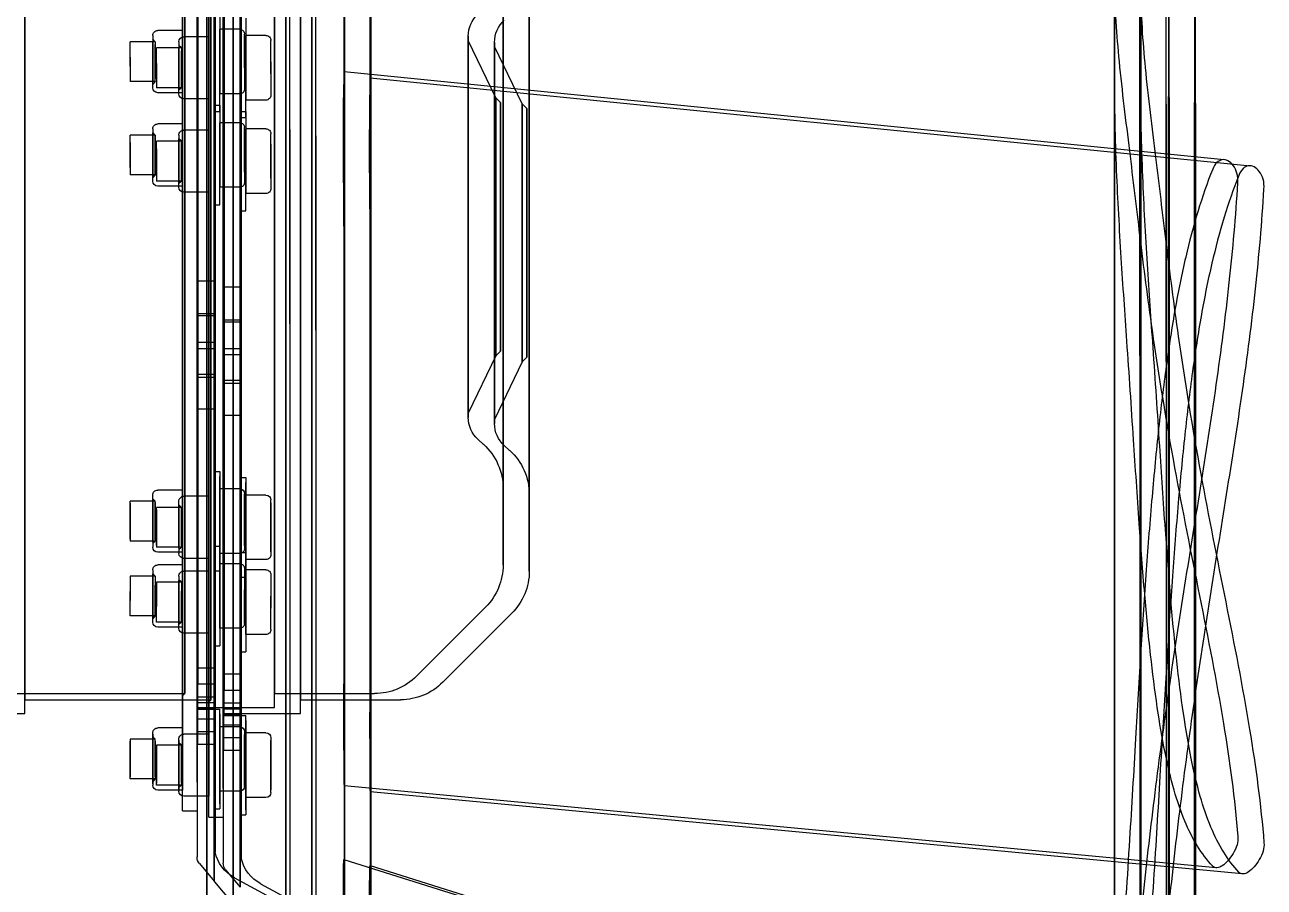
# Model space of a CAD drawing. Header units: millimetres. Extents: x -69706 to 52883, y -6882 to 68885.
# Drawn here: x 7236 to 7485.4, y 26089.8 to 26263.3 of the extents above; entities that cross this region are included whole.
import ezdxf

# ---------------------------------------------------------------- set-up
doc = ezdxf.new("R2010")
doc.units = ezdxf.units.MM
doc.layers.add('ac-SB', color=7, linetype='Continuous', lineweight=13)

# ---------------------------------------------------------------- blocks, each defined once
blk = doc.blocks.new('A$C15852BBE')
at = {"layer": 'ac-SB', "lineweight": -3}
for p, q in [((5707.78, 958.07), (5707.78, 1274.61)), ((5707.95, 1276.6), (5707.95, 957.89)), ((5713.22, 1275.36), (5713.22, 956.65)), ((5901.4, 957.89), (5901.4, 1276.62)), ((5906.66, 956.65), (5906.66, 1275.38)), ((5713.05, 956.83), (5713.05, 1273.37)), ((5713.68, 958.2), (5713.68, 1273.13)), ((5718.78, 958.31), (5718.78, 1271.99)), ((5718.95, 956.96), (5718.95, 1271.89)), ((5901.4, 695.25), (5901.4, 1274.11)), ((5901.4, 1272.94), (5901.4, 694.09)), ((5906.66, 694.02), (5906.66, 1272.87)), ((5724.04, 957.07), (5724.04, 1270.75)), ((5906.66, 1271.7), (5906.66, 692.85)), ((5718.78, 1228.87), (5718.78, 1008.98)), ((5724.04, 1227.63), (5724.04, 1007.74)), ((5884.76, 964.56), (5884.76, 1202.21)), ((5890.02, 963.32), (5890.02, 1200.98)), ((5873.7, 1005.5), (5873.7, 1181.13)), ((5878.97, 1004.26), (5878.97, 1179.89)), ((5873.81, 1004.12), (5873.81, 1176.36)), ((5879.08, 1002.88), (5879.08, 1175.12)), ((5718.78, 1171.06), (5718.78, 959.21)), ((5724.04, 1169.82), (5724.04, 957.97)), ((5873.83, 1111.36), (5694.13, 1167.81)), ((5879.09, 1110.12), (5699.39, 1166.57)), ((5873.7, 962.69), (5873.7, 1165.51)), ((5878.97, 961.46), (5878.97, 1164.27)), ((5873.81, 987.12), (5873.81, 1151.88)), ((5879.08, 985.88), (5879.08, 1150.64)), ((5884.76, 970.55), (5884.76, 1135.28)), ((5873.81, 955.04), (5873.81, 1133.48)), ((5873.81, 964.08), (5873.81, 1133.48)), ((5879.08, 953.8), (5879.08, 1132.24)), ((5879.08, 962.84), (5879.08, 1132.24)), ((5885.55, 1132.9), (5885.55, 997.43)), ((5885.55, 970.77), (5885.55, 1132.3)), ((5890.02, 969.31), (5890.02, 1134.05)), ((5873.81, 1092.18), (5873.81, 1130.53)), ((5905.12, 1114.61), (5890.81, 1131.66)), ((5890.81, 1131.66), (5890.81, 996.19)), ((5890.81, 969.53), (5890.81, 1131.06)), ((5879.08, 1090.94), (5879.08, 1129.29)), ((5895.86, 1115.04), (5876.96, 1125.25)), ((5901.12, 1113.8), (5882.23, 1124.01)), ((5873.81, 1111.45), (5873.81, 1118.6)), ((5879.08, 1110.22), (5879.08, 1117.36)), ((5899.96, 995.89), (5899.96, 1115.72)), ((5902.9, 1112.22), (5899.96, 1115.72)), ((5899.96, 1115.19), (5899.96, 972.31)), ((5698.38, 1113.05), (5873.81, 1096.56)), ((5905.23, 994.65), (5905.23, 1114.48)), ((5908.17, 1110.98), (5905.23, 1114.48)), ((5905.23, 1113.95), (5905.23, 971.07)), ((5703.64, 1111.82), (5879.08, 1095.32)), ((5873.81, 987.09), (5873.81, 1111.45)), ((5873.82, 1111.37), (5873.81, 1111.45)), ((5873.85, 1111.4), (5873.82, 1111.37)), ((5873.87, 1111.56), (5873.85, 1111.4)), ((5873.88, 1111.83), (5873.87, 1111.56)), ((5879.08, 985.85), (5879.08, 1110.22)), ((5879.09, 1110.13), (5879.08, 1110.22)), ((5879.11, 1110.16), (5879.09, 1110.13)), ((5879.13, 1110.32), (5879.11, 1110.16)), ((5879.15, 1110.6), (5879.13, 1110.32)), ((5899.77, 995.37), (5899.77, 1109.87)), ((5903.39, 972.74), (5903.39, 1110.87)), ((5899.77, 972.83), (5899.77, 1109.36)), ((5899.81, 859.6), (5899.81, 1109.1)), ((5899.81, 1108.6), (5899.81, 859.1)), ((5905.04, 994.13), (5905.04, 1108.63)), ((5905.04, 971.59), (5905.04, 1108.12)), ((5905.08, 858.36), (5905.08, 1107.86)), ((5905.08, 1107.36), (5905.08, 857.86)), ((5908.66, 971.5), (5908.66, 1109.63)), ((5898.81, 1082.16), (5898.81, 1101.17)), ((5899.81, 1101.17), (5898.81, 1101.17)), ((5898.81, 1100.18), (5898.81, 1081.17)), ((5899.81, 1082.16), (5899.81, 1101.17)), ((5899.81, 1100.18), (5899.81, 1081.17)), ((5903.39, 872.35), (5903.39, 1101.6)), ((5906.31, 1101.6), (5903.39, 1101.6)), ((5904.08, 1080.92), (5904.08, 1099.93)), ((5905.08, 1099.93), (5904.08, 1099.93)), ((5905.08, 1080.92), (5905.08, 1099.93)), ((5906.31, 1101.6), (5906.31, 872.35)), ((5908.66, 871.11), (5908.66, 1100.36)), ((5911.58, 1100.36), (5908.66, 1100.36)), ((5911.58, 1100.36), (5911.58, 871.11)), ((5894.81, 1097.67), (5898.81, 1097.67)), ((5898.81, 1097.67), (5898.81, 1085.31)), ((5904.08, 1098.94), (5904.08, 1079.93)), ((5905.08, 1098.94), (5905.08, 1079.93)), ((5906.31, 1085.22), (5906.31, 1097.42)), ((5906.31, 1097.42), (5911.31, 1097.42)), ((5873.81, 1092.18), (5873.81, 1096.56)), ((5873.81, 1096.29), (5873.81, 960.95)), ((5879.08, 1090.94), (5879.08, 1095.32)), ((5879.08, 1095.05), (5879.08, 959.71)), ((5893.81, 1096.67), (5893.81, 1086.21)), ((5893.81, 1085.67), (5893.81, 1096.12)), ((5898.81, 1084.67), (5898.81, 1097.02)), ((5899.08, 1095.43), (5899.08, 1084.97)), ((5899.08, 1084.43), (5899.08, 1094.88)), ((5900.08, 1096.43), (5904.08, 1096.43)), ((5903.39, 1095.85), (5903.39, 866.6)), ((5904.08, 1096.43), (5904.08, 1084.07)), ((5904.08, 1083.43), (5904.08, 1095.78)), ((5906.31, 1097.11), (5906.31, 1084.92)), ((5906.31, 866.6), (5906.31, 1095.85)), ((5911.58, 1083.98), (5911.58, 1096.18)), ((5911.58, 1096.18), (5916.58, 1096.18)), ((5911.58, 1095.87), (5911.58, 1083.68)), ((5911.81, 1095.17), (5912.31, 1095.67)), ((5911.81, 1089.93), (5911.81, 1095.17)), ((5911.81, 1095.17), (5916.81, 1095.17)), ((5911.81, 1094.77), (5911.81, 1092.4)), ((5912.31, 1086.17), (5912.31, 1096.42)), ((5912.31, 1096.16), (5912.31, 1085.92)), ((5912.31, 1089.77), (5912.31, 1095.67)), ((5916.81, 1095.17), (5916.81, 1087.56)), ((5916.81, 1087.17), (5916.81, 1094.77)), ((5917.58, 1084.93), (5917.58, 1095.18)), ((5917.58, 1094.92), (5917.58, 1084.68)), ((5908.66, 1094.61), (5908.66, 865.36)), ((5911.58, 865.36), (5911.58, 1094.61)), ((5911.81, 1092.4), (5911.81, 1087.17)), ((5912.31, 1092.56), (5912.31, 1086.67)), ((5917.08, 1093.93), (5917.58, 1094.43)), ((5917.08, 1088.69), (5917.08, 1093.93)), ((5917.08, 1093.93), (5922.08, 1093.93)), ((5917.08, 1093.53), (5917.08, 1091.16)), ((5917.58, 1088.54), (5917.58, 1094.43)), ((5922.08, 1093.93), (5922.08, 1086.32)), ((5922.08, 1085.93), (5922.08, 1093.53)), ((5911.81, 1087.56), (5911.81, 1089.93)), ((5917.08, 1091.16), (5917.08, 1085.93)), ((5917.58, 1091.32), (5917.58, 1085.43)), ((5899.81, 1088.24), (5899.81, 1083.51)), ((5899.81, 1088.24), (5902.31, 1088.24)), ((5902.31, 1088.24), (5903.31, 1088.24)), ((5903.31, 1088.24), (5903.31, 1083.51)), ((5903.31, 1085.97), (5903.31, 1088.23)), ((5917.08, 1086.32), (5917.08, 1088.69)), ((5899.81, 1081.24), (5899.81, 1085.97)), ((5899.81, 1081.88), (5899.81, 1085.7)), ((5899.81, 1085.7), (5903.31, 1085.7)), ((5903.31, 1081.24), (5903.31, 1085.97)), ((5903.31, 1085.7), (5903.31, 1082.51)), ((5903.31, 1081.88), (5903.31, 1085.68)), ((5905.08, 1087), (5905.08, 1082.27)), ((5905.08, 1087), (5907.58, 1087)), ((5906.31, 1084.92), (5911.31, 1084.92)), ((5907.58, 1087), (5908.58, 1087)), ((5908.58, 1087), (5908.58, 1082.27)), ((5908.58, 1084.73), (5908.58, 1086.99)), ((5911.81, 1087.17), (5912.31, 1086.67)), ((5911.81, 1087.17), (5916.81, 1087.17)), ((5917.08, 1085.93), (5917.58, 1085.43)), ((5917.08, 1085.93), (5922.08, 1085.93)), ((5894.81, 1084.67), (5898.81, 1084.67)), ((5899.81, 1083.13), (5899.81, 1077.1)), ((5899.81, 1083.13), (5903.31, 1083.13)), ((5899.81, 1082.51), (5899.81, 1078.7)), ((5900.08, 1083.43), (5904.08, 1083.43)), ((5903.31, 1083.51), (5903.31, 1081.26)), ((5903.31, 1083.13), (5903.31, 1077.1)), ((5903.31, 1082.16), (5903.31, 1083.12)), ((5903.31, 1082.51), (5903.31, 1078.71)), ((5905.08, 1080), (5905.08, 1084.73)), ((5905.08, 1080.64), (5905.08, 1084.46)), ((5905.08, 1084.46), (5908.58, 1084.46)), ((5908.58, 1080), (5908.58, 1084.73)), ((5908.58, 1084.46), (5908.58, 1081.27)), ((5908.58, 1080.64), (5908.58, 1084.44)), ((5911.58, 1083.68), (5916.58, 1083.68)), ((5903.01, 1080.8), (5887.81, 1080.8)), ((5887.81, 1080.8), (5887.81, 892.13)), ((5899.81, 1081.17), (5898.81, 1081.17)), ((5899.81, 1076.13), (5899.81, 1082.16)), ((5899.81, 1081.24), (5902.31, 1081.24)), ((5899.81, 975.43), (5899.81, 1080.88)), ((5903.22, 1080.88), (5899.81, 1080.88)), ((5899.81, 1074.59), (5899.81, 1079.88)), ((5899.81, 1079.88), (5902.31, 1079.88)), ((5902.31, 1081.24), (5903.31, 1081.24)), ((5902.31, 1079.88), (5903.31, 1079.88)), ((5903.22, 1080.88), (5903.22, 992.77)), ((5903.31, 1076.13), (5903.31, 1082.16)), ((5903.31, 1078.7), (5903.31, 1081.88)), ((5903.31, 1079.88), (5903.31, 1078.18)), ((5903.31, 1074.59), (5903.31, 1079.87)), ((5905.08, 1079.93), (5904.08, 1079.93)), ((5905.08, 1081.9), (5905.08, 1075.87)), ((5905.08, 1081.9), (5908.58, 1081.9)), ((5905.08, 1081.27), (5905.08, 1077.46)), ((5905.08, 1074.9), (5905.08, 1080.93)), ((5905.08, 1080), (5907.58, 1080)), ((5907.58, 1080), (5908.58, 1080)), ((5908.58, 1082.27), (5908.58, 1080.02)), ((5908.58, 1081.9), (5908.58, 1075.87)), ((5908.58, 1080.93), (5908.58, 1081.88)), ((5908.58, 1081.27), (5908.58, 1077.47)), ((5908.58, 1074.9), (5908.58, 1080.93)), ((5908.58, 1077.46), (5908.58, 1080.64)), ((5943.31, 1080.8), (5943.31, 892.13)), ((5970.01, 1080.8), (5943.31, 1080.8)), ((5887.81, 1078), (5867.7, 1078)), ((5887.81, 1078), (5867.7, 1078)), ((5887.81, 1078), (5887.81, 890.2)), ((5887.81, 890.2), (5887.81, 1078)), ((5908.28, 1079.56), (5893.08, 1079.56)), ((5893.08, 1079.56), (5893.08, 890.89)), ((5899.81, 1078.7), (5903.31, 1078.7)), ((5899.81, 1078.18), (5899.81, 1072.88)), ((5903.31, 1078.18), (5903.31, 1072.9)), ((5905.08, 974.19), (5905.08, 1079.64)), ((5908.48, 1079.64), (5905.08, 1079.64)), ((5905.08, 1073.35), (5905.08, 1078.64)), ((5905.08, 1078.64), (5907.58, 1078.64)), ((5905.08, 1077.46), (5908.58, 1077.46)), ((5905.85, 894.79), (5905.85, 1078)), ((5905.85, 1078), (5905.85, 1073.55)), ((5943.31, 1078), (5905.85, 1078)), ((5943.31, 1078), (5905.85, 1078)), ((5906.31, 1078.84), (5906.31, 893.99)), ((5907.58, 1078.64), (5908.58, 1078.64)), ((5908.48, 1079.64), (5908.48, 991.53)), ((5908.58, 1078.64), (5908.58, 1076.94)), ((5908.58, 1073.35), (5908.58, 1078.63)), ((5911.58, 1077.6), (5911.58, 892.75)), ((5943.31, 1078), (5943.31, 890.2)), ((5943.31, 890.2), (5943.31, 1078)), ((5893.08, 1076.76), (5872.96, 1076.76)), ((5893.08, 1076.76), (5872.96, 1076.76)), ((5887.81, 887.4), (5887.81, 1076.06)), ((5893.08, 1076.76), (5893.08, 888.96)), ((5893.08, 888.96), (5893.08, 1076.76)), ((5893.08, 886.16), (5893.08, 1074.83)), ((5899.81, 1076.13), (5903.31, 1076.13)), ((5903.22, 1075.98), (5903.22, 1076.14)), ((5903.22, 975.43), (5903.22, 1075.98)), ((5903.31, 1077.1), (5903.31, 1076.15)), ((5905.08, 1076.94), (5905.08, 1071.64)), ((5905.08, 1074.9), (5908.58, 1074.9)), ((5908.48, 1074.74), (5908.48, 1074.9)), ((5908.58, 1076.94), (5908.58, 1071.66)), ((5908.58, 1075.87), (5908.58, 1074.91)), ((5911.11, 893.55), (5911.11, 1076.76)), ((5911.11, 1076.76), (5911.11, 1072.31)), ((5948.58, 1076.76), (5911.11, 1076.76)), ((5948.58, 1076.76), (5911.11, 1076.76)), ((5943.31, 887.4), (5943.31, 1076.06)), ((5845.33, 1060.6), (5859.21, 1074.48)), ((5845.33, 1060.6), (5859.21, 1074.48)), ((5850.59, 1059.36), (5864.48, 1073.24)), ((5850.59, 1059.36), (5864.48, 1073.24)), ((5899.81, 1072.88), (5902.31, 1072.88)), ((5902.31, 1072.88), (5903.31, 1072.88)), ((5903.31, 1072.88), (5903.31, 1074.59)), ((5905.85, 1073.55), (5905.85, 1073.4)), ((5905.85, 1073.4), (5905.85, 890.2)), ((5906.31, 1074.36), (5906.31, 1074.21)), ((5906.31, 889.35), (5906.31, 1074.21)), ((5908.48, 974.19), (5908.48, 1074.74)), ((5908.58, 1071.64), (5908.58, 1073.35)), ((5911.11, 1072.31), (5911.11, 1072.16)), ((5911.58, 1073.12), (5911.58, 1072.97)), ((5911.58, 888.11), (5911.58, 1072.97)), ((5905.08, 1071.64), (5907.58, 1071.64)), ((5907.58, 1071.64), (5908.58, 1071.64)), ((5911.11, 1072.16), (5911.11, 888.96)), ((5873.81, 997.22), (5873.81, 1067.73)), ((5873.81, 1067.71), (5873.81, 935.13)), ((5898.81, 1056.16), (5898.81, 1068.38)), ((5899.81, 1068.38), (5898.81, 1068.38)), ((5899.81, 1056.16), (5899.81, 1068.38)), ((5879.08, 995.98), (5879.08, 1066.49)), ((5879.08, 1066.47), (5879.08, 933.9)), ((5894.81, 1064.88), (5898.81, 1064.88)), ((5898.81, 1064.88), (5898.81, 1056.94)), ((5904.08, 1054.92), (5904.08, 1067.14)), ((5905.08, 1067.14), (5904.08, 1067.14)), ((5905.08, 1054.92), (5905.08, 1067.14)), ((5893.81, 1063.88), (5893.81, 1057.16)), ((5899.08, 1062.64), (5899.08, 1055.92)), ((5900.08, 1063.64), (5904.08, 1063.64)), ((5904.08, 1063.64), (5904.08, 1055.7)), ((5906.31, 1064.63), (5906.31, 1053.17)), ((5906.31, 1064.63), (5911.31, 1064.63)), ((5906.31, 1052.13), (5906.31, 1063.6)), ((5911.58, 1063.39), (5911.58, 1051.93)), ((5911.58, 1063.39), (5916.58, 1063.39)), ((5911.58, 1050.89), (5911.58, 1062.36)), ((5911.81, 1062.38), (5912.31, 1062.88)), ((5911.81, 1062.38), (5911.81, 1059.27)), ((5911.81, 1062.38), (5916.81, 1062.38)), ((5912.31, 1063.63), (5912.31, 1054)), ((5912.31, 1062.88), (5912.31, 1055.9)), ((5912.31, 1053.13), (5912.31, 1062.76)), ((5916.81, 1062.38), (5916.81, 1057.49)), ((5917.58, 1062.39), (5917.58, 1052.76)), ((5898.81, 1060.61), (5898.81, 1048.38)), ((5899.81, 1060.61), (5899.81, 1048.38)), ((5911.81, 1057.49), (5911.81, 1060.59)), ((5912.31, 1053.88), (5912.31, 1060.86)), ((5917.08, 1061.14), (5917.58, 1061.64)), ((5917.08, 1061.14), (5917.08, 1058.03)), ((5917.08, 1061.14), (5922.08, 1061.14)), ((5917.58, 1061.64), (5917.58, 1054.67)), ((5917.58, 1051.89), (5917.58, 1061.53)), ((5922.08, 1061.14), (5922.08, 1056.25)), ((5893.81, 1052.88), (5893.81, 1059.61)), ((5898.81, 1051.88), (5898.81, 1059.83)), ((5899.08, 1051.64), (5899.08, 1058.37)), ((5904.08, 1059.37), (5904.08, 1047.14)), ((5904.08, 1050.64), (5904.08, 1058.59)), ((5905.08, 1059.37), (5905.08, 1047.14)), ((5911.81, 1059.27), (5911.81, 1056.18)), ((5911.81, 1054.38), (5911.81, 1057.49)), ((5916.81, 1054.38), (5916.81, 1059.27)), ((5917.08, 1056.25), (5917.08, 1059.35)), ((5917.08, 1058.03), (5917.08, 1054.94)), ((5917.58, 1052.64), (5917.58, 1059.62)), ((5922.08, 1053.14), (5922.08, 1058.03)), ((5917.08, 1053.14), (5917.08, 1056.25)), ((5898.81, 1053.32), (5898.81, 1034.31)), ((5899.81, 1053.32), (5898.81, 1053.32)), ((5899.81, 1053.32), (5899.81, 1034.31)), ((5911.81, 1054.38), (5912.31, 1053.88)), ((5911.81, 1054.38), (5916.81, 1054.38)), ((5917.08, 1053.14), (5917.58, 1052.64)), ((5917.08, 1053.14), (5922.08, 1053.14)), ((5841.81, 1052.11), (5841.81, 1052.11)), ((5841.81, 1052.11), (5841.81, 916.08)), ((5841.81, 916.08), (5841.81, 1052.11)), ((5847.08, 1050.87), (5847.08, 1050.87)), ((5847.08, 1050.87), (5847.08, 914.84)), ((5847.08, 914.85), (5847.08, 1050.87)), ((5894.81, 1051.88), (5898.81, 1051.88)), ((5898.81, 1033.32), (5898.81, 1052.33)), ((5899.81, 1033.32), (5899.81, 1052.33)), ((5900.08, 1050.64), (5904.08, 1050.64)), ((5904.08, 1052.08), (5904.08, 1033.08)), ((5905.08, 1052.08), (5904.08, 1052.08)), ((5904.08, 1032.08), (5904.08, 1051.09)), ((5905.08, 1052.08), (5905.08, 1033.08)), ((5905.08, 1032.08), (5905.08, 1051.09)), ((5906.31, 1052.13), (5911.31, 1052.13)), ((5911.58, 1050.89), (5916.58, 1050.89)), ((5893.81, 1038.37), (5893.81, 1048.82)), ((5893.81, 1048.28), (5893.81, 1037.82)), ((5894.81, 1049.82), (5898.81, 1049.82)), ((5898.81, 1037.47), (5898.81, 1049.82)), ((5898.81, 1049.18), (5898.81, 1036.82)), ((5899.81, 1048.38), (5898.81, 1048.38)), ((5899.08, 1037.13), (5899.08, 1047.58)), ((5900.08, 1048.58), (5904.08, 1048.58)), ((5904.08, 1036.23), (5904.08, 1048.58)), ((5904.08, 1047.94), (5904.08, 1035.58)), ((5906.31, 1041.13), (5906.31, 1049.57)), ((5906.31, 1049.57), (5911.31, 1049.57)), ((5911.58, 1039.89), (5911.58, 1048.33)), ((5911.58, 1048.33), (5916.58, 1048.33)), ((5911.81, 1047.32), (5912.31, 1047.82)), ((5912.31, 1041.48), (5912.31, 1048.57)), ((5912.31, 1039.11), (5912.31, 1047.82)), ((5912.31, 1047.54), (5912.31, 1038.82)), ((5899.08, 1047.04), (5899.08, 1036.58)), ((5905.08, 1047.14), (5904.08, 1047.14)), ((5906.31, 1045.52), (5906.31, 1037.07)), ((5911.81, 1046.93), (5911.81, 1047.32)), ((5911.81, 1047.32), (5916.81, 1047.32)), ((5911.81, 1047.07), (5911.81, 1039.72)), ((5911.81, 1039.58), (5911.81, 1046.93)), ((5912.31, 1045.17), (5912.31, 1038.07)), ((5916.81, 1039.72), (5916.81, 1047.32)), ((5916.81, 1046.93), (5916.81, 1039.32)), ((5917.08, 1046.08), (5917.58, 1046.58)), ((5917.08, 1045.69), (5917.08, 1046.08)), ((5917.08, 1046.08), (5922.08, 1046.08)), ((5917.08, 1045.83), (5917.08, 1038.48)), ((5917.08, 1038.34), (5917.08, 1045.69)), ((5917.58, 1040.24), (5917.58, 1047.33)), ((5917.58, 1037.87), (5917.58, 1046.58)), ((5917.58, 1046.3), (5917.58, 1037.58)), ((5922.08, 1038.48), (5922.08, 1046.08)), ((5922.08, 1045.69), (5922.08, 1038.08)), ((5911.58, 1044.28), (5911.58, 1035.83)), ((5917.58, 1043.93), (5917.58, 1036.83)), ((5911.81, 1039.72), (5911.81, 1039.32)), ((5911.81, 1039.32), (5912.31, 1038.82)), ((5911.81, 1039.32), (5916.81, 1039.32)), ((5917.08, 1038.48), (5917.08, 1038.08)), ((5917.08, 1038.08), (5917.58, 1037.58)), ((5917.08, 1038.08), (5922.08, 1038.08)), ((5841.81, 1036.76), (5841.81, 1036.75)), ((5841.81, 931.44), (5841.81, 1036.76)), ((5841.81, 1036.75), (5841.81, 931.44)), ((5847.08, 1035.52), (5847.08, 1035.51)), ((5847.08, 930.2), (5847.08, 1035.52)), ((5847.08, 1035.51), (5847.08, 930.2)), ((5894.81, 1036.82), (5898.81, 1036.82)), ((5900.08, 1035.58), (5904.08, 1035.58)), ((5906.31, 1037.07), (5911.31, 1037.07)), ((5911.58, 1035.83), (5916.58, 1035.83)), ((5899.81, 1033.32), (5898.81, 1033.32)), ((5905.08, 1032.08), (5904.08, 1032.08)), ((5846.84, 1026.88), (5845.76, 1027.86)), ((5846.84, 1026.88), (5845.76, 1027.86)), ((5852.1, 1025.65), (5851.02, 1026.63)), ((5852.1, 1025.65), (5851.02, 1026.63)), ((5843.27, 1010.06), (5848.81, 1021.6)), ((5843.27, 1010.06), (5848.81, 1021.6)), ((5848.54, 1008.82), (5854.08, 1020.36)), ((5848.54, 1008.82), (5854.08, 1020.36)), ((5848.81, 1022.43), (5848.81, 1022.44)), ((5848.81, 1022.44), (5848.81, 945.76)), ((5848.81, 945.76), (5848.81, 1022.43)), ((5848.81, 1021.6), (5848.81, 946.6)), ((5848.81, 946.6), (5848.81, 1021.6)), ((5854.08, 944.52), (5854.08, 1021.2)), ((5854.08, 1021.2), (5854.08, 1021.2)), ((5854.08, 1021.2), (5854.08, 944.52)), ((5854.08, 1020.36), (5854.08, 945.36)), ((5854.08, 945.36), (5854.08, 1020.36)), ((5899.81, 1020.81), (5899.81, 1013.98)), ((5899.81, 1020.81), (5902.31, 1020.81)), ((5899.81, 1013.81), (5899.81, 1020.64)), ((5902.31, 1020.81), (5903.31, 1020.81)), ((5903.31, 1020.81), (5903.31, 1013.98)), ((5903.31, 1020.64), (5903.31, 1020.8)), ((5903.31, 1013.81), (5903.31, 1020.64)), ((5905.08, 1019.57), (5905.08, 1012.74)), ((5905.08, 1019.57), (5907.58, 1019.57)), ((5905.08, 1012.57), (5905.08, 1019.4)), ((5907.58, 1019.57), (5908.58, 1019.57)), ((5908.58, 1019.57), (5908.58, 1012.74)), ((5908.58, 1019.4), (5908.58, 1019.56)), ((5908.58, 1012.57), (5908.58, 1019.4)), ((5899.81, 1007.97), (5899.81, 1014.39)), ((5899.81, 1014.39), (5903.31, 1014.39)), ((5899.81, 1013.81), (5899.81, 1007.39)), ((5899.81, 1013.81), (5902.31, 1013.81)), ((5902.31, 1013.81), (5903.31, 1013.81)), ((5903.31, 1014.39), (5903.31, 1013.81)), ((5903.31, 1007.97), (5903.31, 1014.38)), ((5903.31, 1013.98), (5903.31, 1013.83)), ((5903.31, 1013.81), (5903.31, 1007.4)), ((5905.08, 1006.73), (5905.08, 1013.15)), ((5905.08, 1013.15), (5908.58, 1013.15)), ((5905.08, 1012.57), (5905.08, 1006.15)), ((5905.08, 1012.57), (5907.58, 1012.57)), ((5907.58, 1012.57), (5908.58, 1012.57)), ((5908.58, 1013.15), (5908.58, 1012.57)), ((5908.58, 1006.73), (5908.58, 1013.14)), ((5908.58, 1012.74), (5908.58, 1012.59)), ((5908.58, 1012.57), (5908.58, 1006.16)), ((5707.78, 1010.12), (5707.78, 693.59)), ((5707.95, 691.6), (5707.95, 1010.3)), ((5713.68, 1009.99), (5713.68, 695.07)), ((5842.31, 1009.1), (5843.27, 1010.06)), ((5842.31, 1009.1), (5843.27, 1010.06)), ((5843.27, 958.14), (5843.27, 1010.06)), ((5843.27, 1010.06), (5843.27, 958.14)), ((5901.4, 1010.3), (5901.4, 691.58)), ((5713.05, 1008.89), (5713.05, 692.35)), ((5713.22, 690.36), (5713.22, 1009.06)), ((5718.78, 1009.89), (5718.78, 696.21)), ((5718.78, 1008.98), (5718.78, 953.6)), ((5718.95, 1008.75), (5718.95, 693.83)), ((5724.04, 1008.65), (5724.04, 694.97)), ((5724.04, 1007.74), (5724.04, 952.36)), ((5842.31, 1009.1), (5842.31, 959.1)), ((5842.31, 959.1), (5842.31, 1009.1)), ((5847.58, 1007.86), (5848.54, 1008.82)), ((5847.58, 1007.86), (5848.54, 1008.82)), ((5847.58, 1007.86), (5847.58, 957.86)), ((5847.58, 957.86), (5847.58, 1007.86)), ((5848.54, 956.9), (5848.54, 1008.82)), ((5848.54, 1008.82), (5848.54, 956.9)), ((5899.81, 1001.66), (5899.81, 1008.63)), ((5899.81, 1008.63), (5902.31, 1008.63)), ((5899.81, 1008.6), (5899.81, 1001.63)), ((5902.31, 1008.63), (5903.31, 1008.63)), ((5903.31, 1008.63), (5903.31, 1008.6)), ((5903.31, 1001.66), (5903.31, 1008.62)), ((5903.31, 1008.6), (5903.31, 1001.64)), ((5903.31, 1007.39), (5903.31, 1007.97)), ((5906.66, 1009.07), (5906.66, 690.34)), ((5873.7, 1005.5), (5873.7, 928.71)), ((5899.81, 1007.39), (5903.31, 1007.39)), ((5905.08, 1000.42), (5905.08, 1007.39)), ((5905.08, 1007.39), (5907.58, 1007.39)), ((5905.08, 1007.36), (5905.08, 1000.39)), ((5905.08, 1006.15), (5908.58, 1006.15)), ((5907.58, 1007.39), (5908.58, 1007.39)), ((5908.58, 1007.39), (5908.58, 1007.36)), ((5908.58, 1000.42), (5908.58, 1007.38)), ((5908.58, 1007.36), (5908.58, 1000.41)), ((5908.58, 1006.15), (5908.58, 1006.73)), ((5873.81, 1004.12), (5873.81, 960.95)), ((5878.97, 1004.26), (5878.97, 927.47)), ((5879.08, 1002.88), (5879.08, 959.71)), ((5884.76, 1003.64), (5884.76, 765.98)), ((5890.02, 1002.4), (5890.02, 764.74)), ((5899.81, 995.06), (5899.81, 1002.03)), ((5899.81, 1002.03), (5902.31, 1002.03)), ((5899.81, 1002), (5899.81, 995.03)), ((5899.81, 1001.63), (5902.31, 1001.63)), ((5902.31, 1002.03), (5903.31, 1002.03)), ((5902.31, 1001.63), (5903.31, 1001.63)), ((5903.31, 1002.03), (5903.31, 1002)), ((5903.31, 995.06), (5903.31, 1002.02)), ((5903.31, 1002), (5903.31, 995.05)), ((5903.31, 1001.63), (5903.31, 1001.66)), ((5905.08, 993.83), (5905.08, 1000.79)), ((5905.08, 1000.79), (5907.58, 1000.79)), ((5905.08, 1000.76), (5905.08, 993.79)), ((5905.08, 1000.39), (5907.58, 1000.39)), ((5907.58, 1000.79), (5908.58, 1000.79)), ((5907.58, 1000.39), (5908.58, 1000.39)), ((5908.58, 1000.79), (5908.58, 1000.76)), ((5908.58, 993.83), (5908.58, 1000.78)), ((5908.58, 1000.76), (5908.58, 993.81)), ((5908.58, 1000.39), (5908.58, 1000.42)), ((5884.76, 997.64), (5884.76, 832.91)), ((5873.81, 997.22), (5873.81, 923.54)), ((5879.08, 995.98), (5879.08, 922.3)), ((5885.55, 997.43), (5885.55, 835.89)), ((5890.02, 996.4), (5890.02, 831.67)), ((5890.81, 996.19), (5890.81, 834.66)), ((5899.77, 995.37), (5899.77, 858.84)), ((5899.81, 995.03), (5902.31, 995.03)), ((5899.96, 853.01), (5899.96, 995.89)), ((5902.31, 995.03), (5903.31, 995.03)), ((5903.31, 995.03), (5903.31, 995.06)), ((5903.39, 995.46), (5903.39, 857.32)), ((5899.81, 992.77), (5899.81, 887.32)), ((5903.22, 992.77), (5903.22, 892.21)), ((5905.04, 994.13), (5905.04, 857.6)), ((5905.08, 993.79), (5907.58, 993.79)), ((5905.23, 851.77), (5905.23, 994.65)), ((5907.58, 993.79), (5908.58, 993.79)), ((5908.58, 993.79), (5908.58, 993.83)), ((5908.66, 994.22), (5908.66, 856.08)), ((5905.08, 991.53), (5905.08, 886.08)), ((5908.48, 991.53), (5908.48, 890.97)), ((5898.81, 979.66), (5898.81, 963.43)), ((5899.81, 979.66), (5898.81, 979.66)), ((5899.81, 979.66), (5899.81, 963.43)), ((5904.08, 978.42), (5904.08, 962.19)), ((5905.08, 978.42), (5904.08, 978.42)), ((5905.08, 978.42), (5905.08, 962.19)), ((5893.81, 966.23), (5893.81, 975.16)), ((5894.81, 976.16), (5898.81, 976.16)), ((5898.81, 965.61), (5898.81, 976.16)), ((5898.81, 959.66), (5898.81, 975.9)), ((5899.81, 959.66), (5899.81, 975.9)), ((5903.22, 887.32), (5903.22, 975.43)), ((5906.31, 975.91), (5906.31, 969.1)), ((5906.31, 975.91), (5911.31, 975.91)), ((5893.81, 973.09), (5893.81, 964.16)), ((5898.81, 973.72), (5898.81, 963.16)), ((5899.08, 964.99), (5899.08, 973.92)), ((5899.77, 858.33), (5899.77, 972.83)), ((5900.08, 974.92), (5904.08, 974.92)), ((5904.08, 964.37), (5904.08, 974.92)), ((5904.08, 958.42), (5904.08, 974.66)), ((5905.08, 958.42), (5905.08, 974.66)), ((5908.48, 886.08), (5908.48, 974.19)), ((5911.58, 974.67), (5911.58, 967.86)), ((5911.58, 974.67), (5916.58, 974.67)), ((5911.81, 973.66), (5912.31, 974.16)), ((5911.81, 973.66), (5911.81, 967.17)), ((5911.81, 973.66), (5916.81, 973.66)), ((5911.81, 972.16), (5911.81, 973.65)), ((5912.31, 974.91), (5912.31, 969.19)), ((5912.31, 974.16), (5912.31, 965.18)), ((5912.31, 965.16), (5912.31, 974.14)), ((5916.81, 967.17), (5916.81, 973.66)), ((5917.08, 972.42), (5917.58, 972.92)), ((5917.58, 973.67), (5917.58, 967.95)), ((5917.58, 972.92), (5917.58, 963.94)), ((5917.58, 963.92), (5917.58, 972.91)), ((5873.81, 952.87), (5696.71, 970.6)), ((5885.55, 835.3), (5885.55, 970.77)), ((5899.08, 971.85), (5899.08, 962.92)), ((5899.96, 972.31), (5899.96, 852.48)), ((5904.08, 972.48), (5904.08, 961.92)), ((5905.04, 857.09), (5905.04, 971.59)), ((5905.23, 971.07), (5905.23, 851.24)), ((5906.31, 963.41), (5906.31, 970.22)), ((5911.81, 965.66), (5911.81, 972.16)), ((5912.31, 964.41), (5912.31, 970.13)), ((5916.81, 972.16), (5916.81, 965.66)), ((5917.08, 972.42), (5917.08, 965.93)), ((5917.08, 972.42), (5922.08, 972.42)), ((5917.08, 970.92), (5917.08, 972.41)), ((5917.08, 964.42), (5917.08, 970.92)), ((5922.08, 965.93), (5922.08, 972.42)), ((5922.08, 970.92), (5922.08, 964.42)), ((5879.08, 951.63), (5701.97, 969.36)), ((5890.81, 834.06), (5890.81, 969.53)), ((5911.58, 962.17), (5911.58, 968.98)), ((5917.58, 963.17), (5917.58, 968.89)), ((5911.81, 967.17), (5911.81, 965.68)), ((5911.81, 965.66), (5912.31, 965.16)), ((5911.81, 965.66), (5916.81, 965.66)), ((5917.08, 965.93), (5917.08, 964.44)), ((5873.7, 904.11), (5873.7, 962.69)), ((5873.81, 895.54), (5873.81, 964.08)), ((5879.08, 894.3), (5879.08, 962.84)), ((5894.81, 963.16), (5898.81, 963.16)), ((5906.31, 963.41), (5911.31, 963.41)), ((5917.08, 964.42), (5917.58, 963.92)), ((5917.08, 964.42), (5922.08, 964.42)), ((5878.97, 902.87), (5878.97, 961.46)), ((5898.81, 960.88), (5898.81, 948.66)), ((5899.81, 960.88), (5898.81, 960.88)), ((5899.81, 960.88), (5899.81, 948.66)), ((5900.08, 961.92), (5904.08, 961.92)), ((5911.58, 962.17), (5916.58, 962.17)), ((5718.78, 863.25), (5718.78, 959.21)), ((5724.04, 862.01), (5724.04, 957.97)), ((5842.31, 959.1), (5843.27, 958.14)), ((5842.31, 959.1), (5843.27, 958.14)), ((5843.27, 958.14), (5848.81, 946.6)), ((5843.27, 958.14), (5848.81, 946.6)), ((5847.58, 957.86), (5848.54, 956.9)), ((5847.58, 957.86), (5848.54, 956.9)), ((5899.81, 959.66), (5898.81, 959.66)), ((5904.08, 959.64), (5904.08, 947.42)), ((5905.08, 959.64), (5904.08, 959.64)), ((5905.08, 958.42), (5904.08, 958.42)), ((5905.08, 959.64), (5905.08, 947.42)), ((5848.54, 956.9), (5854.08, 945.36)), ((5848.54, 956.9), (5854.08, 945.36)), ((5893.81, 949.66), (5893.81, 956.38)), ((5894.81, 957.38), (5898.81, 957.38)), ((5898.81, 949.44), (5898.81, 957.38)), ((5899.08, 948.42), (5899.08, 955.14)), ((5900.08, 956.14), (5904.08, 956.14)), ((5904.08, 948.2), (5904.08, 956.14)), ((5906.31, 957.13), (5906.31, 947.68)), ((5906.31, 957.13), (5911.31, 957.13)), ((5911.58, 955.89), (5911.58, 946.44)), ((5911.58, 955.89), (5916.58, 955.89)), ((5911.81, 954.88), (5912.31, 955.38)), ((5912.31, 956.13), (5912.31, 948.19)), ((5912.31, 955.38), (5912.31, 947.02)), ((5718.78, 940.95), (5718.78, 953.6)), ((5873.81, 952.87), (5873.81, 955.04)), ((5873.81, 845.79), (5873.81, 954.73)), ((5879.08, 951.63), (5879.08, 953.8)), ((5879.08, 844.55), (5879.08, 953.49)), ((5898.81, 940.88), (5898.81, 953.11)), ((5899.81, 940.88), (5899.81, 953.11)), ((5906.31, 944.63), (5906.31, 954.09)), ((5911.58, 943.39), (5911.58, 952.85)), ((5911.81, 954.88), (5911.81, 949.99)), ((5911.81, 954.88), (5916.81, 954.88)), ((5911.81, 951.77), (5911.81, 954.32)), ((5912.31, 946.38), (5912.31, 954.75)), ((5912.31, 945.63), (5912.31, 953.58)), ((5916.81, 949.99), (5916.81, 954.88)), ((5917.08, 953.64), (5917.58, 954.14)), ((5917.08, 953.64), (5917.08, 948.75)), ((5917.08, 953.64), (5922.08, 953.64)), ((5917.08, 950.53), (5917.08, 953.08)), ((5917.58, 954.89), (5917.58, 946.95)), ((5917.58, 954.14), (5917.58, 945.78)), ((5917.58, 945.14), (5917.58, 953.51)), ((5922.08, 948.75), (5922.08, 953.64)), ((5724.04, 939.71), (5724.04, 952.36)), ((5893.81, 952.11), (5893.81, 945.38)), ((5898.81, 952.33), (5898.81, 944.38)), ((5899.08, 950.87), (5899.08, 944.14)), ((5904.08, 939.64), (5904.08, 951.87)), ((5904.08, 951.09), (5904.08, 943.14)), ((5905.08, 939.64), (5905.08, 951.87)), ((5911.81, 946.88), (5911.81, 951.77)), ((5916.81, 951.77), (5916.81, 946.88)), ((5917.08, 945.64), (5917.08, 950.53)), ((5917.58, 944.39), (5917.58, 952.34)), ((5922.08, 950.53), (5922.08, 945.64)), ((5911.81, 949.99), (5911.81, 947.45)), ((5917.08, 948.75), (5917.08, 946.21)), ((5848.81, 945.76), (5848.81, 945.76)), ((5911.81, 946.88), (5912.31, 946.38)), ((5911.81, 946.88), (5916.81, 946.88)), ((5917.08, 945.64), (5917.58, 945.14)), ((5917.08, 945.64), (5922.08, 945.64)), ((5854.08, 944.52), (5854.08, 944.52)), ((5894.81, 944.38), (5898.81, 944.38)), ((5900.08, 943.14), (5904.08, 943.14)), ((5906.31, 944.63), (5911.31, 944.63)), ((5911.58, 943.39), (5916.58, 943.39))]:
    blk.add_line(p, q, dxfattribs=at)
at = {"layer": 'ac-SB', "lineweight": -3, "extrusion": (0, 0, -1)}
for centre, major_axis, start_param, end_param in [((5892.13, 1108.15), (5.54, 5.54), -0.29004, 0.564139), ((5897.4, 1106.91), (5.54, 5.54), -0.29004, 0.564139), ((5901.3, 1110.87), (1.48, 1.48), 0.087011, 0.785398), ((5897.08, 1107.86), (-7.42, 7.42), 1.658063, 1.674078), ((5891.81, 1109.1), (-5.66, 5.66), 2.260072, 2.356194), ((5906.57, 1109.63), (1.48, 1.48), 0.087011, 0.785398), ((5897.08, 1107.86), (5.66, 5.66), 0.689275, 0.785398), ((5894.81, 1096.67), (0.707, 0.707), 3.927357, 5.497787), ((5911.31, 1096.42), (0.707, 0.707), -0.785398, 0.785398), ((5900.08, 1095.43), (0.707, 0.707), 3.927357, 5.497787), ((5916.58, 1095.18), (0.707, 0.707), -0.785398, 0.785398), ((5894.81, 1085.67), (-0.707, 0.707), 3.926991, 5.497482), ((5911.31, 1085.92), (-0.707, 0.707), 2.356194, 3.926991), ((5900.08, 1084.43), (-0.707, 0.707), 3.926991, 5.497482), ((5916.58, 1084.68), (-0.707, 0.707), 2.356194, 3.926991), ((5903.01, 1081.1), (-0.212, 0.212), 3.169652, 3.926991), ((5867.7, 1066), (-8.49, 8.49), 0, 0.785398), ((5867.7, 1066), (-8.49, 8.49), 0, 0.785398), ((5905.31, 1078.84), (0.707, 0.707), 0.785398, 1.791233), ((5908.28, 1079.86), (-0.212, 0.212), 3.169652, 3.926991), ((5910.58, 1077.6), (0.707, 0.707), 0.785398, 1.791233), ((5872.96, 1064.76), (-8.49, 8.49), 0, 0.785398), ((5872.96, 1064.76), (-8.49, 8.49), 0, 0.785398), ((5894.81, 1063.88), (-0.707, 0.707), 5.497582, 7.068583), ((5900.08, 1062.64), (-0.707, 0.707), 5.497582, 7.068583), ((5911.31, 1063.63), (0.707, 0.707), -0.785398, 0.785398), ((5916.58, 1062.39), (0.707, 0.707), -0.785398, 0.785398), ((5853.81, 1052.11), (-8.49, 8.49), 5.497787, 6.283185), ((5853.81, 1052.11), (-8.49, 8.49), 5.497787, 6.283185), ((5859.08, 1050.87), (-8.49, 8.49), 5.497787, 6.283185), ((5859.08, 1050.87), (-8.49, 8.49), 5.497787, 6.283185), ((5894.81, 1052.88), (0.707, 0.707), 2.356194, 3.927219), ((5911.31, 1053.13), (-0.707, 0.707), 2.356194, 3.926991), ((5900.08, 1051.64), (0.707, 0.707), 2.356194, 3.927219), ((5916.58, 1051.89), (-0.707, 0.707), 2.356194, 3.926991), ((5894.81, 1048.82), (0.707, 0.707), 3.926821, 5.497787), ((5900.08, 1047.58), (0.707, 0.707), 3.926821, 5.497787), ((5911.31, 1048.57), (0.707, 0.707), -0.785398, 0.785398), ((5916.58, 1047.33), (0.707, 0.707), -0.785398, 0.785398), ((5894.81, 1037.82), (-0.707, 0.707), 3.926991, 5.497182), ((5911.31, 1038.07), (0.707, 0.707), 0.785398, 2.356194), ((5853.81, 1036.76), (-8.49, 8.49), 4.66286, 5.497787), ((5853.81, 1036.76), (-8.49, 8.49), 4.66286, 5.497787), ((5859.08, 1035.52), (-8.49, 8.49), 4.66286, 5.497787), ((5859.08, 1035.52), (-8.49, 8.49), 4.66286, 5.497787), ((5900.08, 1036.58), (-0.707, 0.707), 3.926991, 5.497182), ((5916.58, 1036.83), (-0.707, 0.707), 2.356194, 3.926991), ((5842.81, 1022.44), (4.24, 4.24), -0.049529, 0.785398), ((5842.81, 1022.44), (4.24, 4.24), -0.049529, 0.785398), ((5848.08, 1021.2), (4.24, 4.24), -0.049529, 0.785398), ((5848.08, 1021.2), (4.24, 4.24), -0.049529, 0.785398), ((5894.81, 975.16), (0.707, 0.707), 3.926584, 5.497787), ((5911.31, 974.91), (0.707, 0.707), -0.785398, 0.785398), ((5900.08, 973.92), (0.707, 0.707), 3.926584, 5.497787), ((5916.58, 973.67), (0.707, 0.707), -0.785398, 0.785398), ((5894.81, 964.16), (0.707, 0.707), 2.356194, 3.927012), ((5900.08, 962.92), (0.707, 0.707), 2.356194, 3.927012), ((5911.31, 964.41), (-0.707, 0.707), 2.356194, 3.926991), ((5916.58, 963.17), (-0.707, 0.707), 2.356194, 3.926991), ((5894.81, 956.38), (-0.707, 0.707), 5.497479, 7.068583), ((5900.08, 955.14), (0.707, 0.707), 3.926683, 5.497787), ((5911.31, 956.13), (0.707, 0.707), -0.785398, 0.785398), ((5916.58, 954.89), (0.707, 0.707), -0.785398, 0.785398), ((5842.81, 945.76), (-4.24, 4.24), 2.356194, 3.191122), ((5842.81, 945.76), (-4.24, 4.24), 2.356194, 3.191122), ((5894.81, 945.38), (0.707, 0.707), 2.356194, 3.927163), ((5911.31, 945.63), (0.707, 0.707), 0.785398, 2.356194), ((5848.08, 944.52), (-4.24, 4.24), 2.356194, 3.191122), ((5848.08, 944.52), (-4.24, 4.24), 2.356194, 3.191122), ((5900.08, 944.14), (0.707, 0.707), 2.356194, 3.927163), ((5916.58, 944.39), (-0.707, 0.707), 2.356194, 3.926991)]:
    blk.add_ellipse(centre, major_axis=major_axis, ratio=1, start_param=start_param, end_param=end_param, dxfattribs=at)
at = {"layer": 'ac-SB', "lineweight": -3}
for points, knots in [([(5718.78, 1184.62), (5718.78, 1180.11), (5718.34, 1170.51), (5716.85, 1155.23), (5715, 1138.09), (5713.11, 1119.2), (5710.82, 1099.06), (5708.05, 1078.35), (5704.87, 1057.51), (5701.49, 1036.72), (5698.24, 1016.01), (5695.57, 995.55), (5694.39, 981.98), (5693.99, 975.29)], [0, 0, 0, 0, 0.064123, 0.136568, 0.21832, 0.309413, 0.406675, 0.506627, 0.606603, 0.706488, 0.806342, 0.90472, 1, 1, 1, 1]), ([(5724.04, 1183.38), (5724.04, 1178.87), (5723.61, 1169.27), (5722.11, 1153.99), (5720.27, 1136.85), (5718.38, 1117.96), (5716.09, 1097.82), (5713.32, 1077.11), (5710.13, 1056.27), (5706.75, 1035.48), (5703.51, 1014.77), (5700.84, 994.31), (5699.65, 980.74), (5699.25, 974.05)], [0, 0, 0, 0, 0.064123, 0.136568, 0.21832, 0.309413, 0.406675, 0.506627, 0.606603, 0.706488, 0.806342, 0.90472, 1, 1, 1, 1]), ([(5699.05, 972.53), (5700.15, 975.28), (5702.17, 981.12), (5704.64, 990.48), (5706.72, 1000.87), (5708.49, 1012.38), (5710, 1025.01), (5711.31, 1038.73), (5712.47, 1053.55), (5713.54, 1069.76), (5714.61, 1087.85), (5715.78, 1108.08), (5717.22, 1129.7), (5718.43, 1150.91), (5718.78, 1164.67), (5718.78, 1171.06)], [0, 0, 0, 0, 0.044421, 0.092476, 0.145105, 0.203161, 0.267017, 0.335885, 0.409701, 0.489935, 0.579439, 0.68143, 0.793756, 0.904237, 1, 1, 1, 1]), ([(5704.31, 971.29), (5705.42, 974.04), (5707.44, 979.88), (5709.91, 989.24), (5711.99, 999.63), (5713.76, 1011.14), (5715.27, 1023.78), (5716.58, 1037.49), (5717.74, 1052.31), (5718.81, 1068.52), (5719.87, 1086.61), (5721.05, 1106.84), (5722.49, 1128.46), (5723.7, 1149.67), (5724.04, 1163.43), (5724.04, 1169.82)], [0, 0, 0, 0, 0.044421, 0.092476, 0.145105, 0.203161, 0.267017, 0.335885, 0.409701, 0.489935, 0.579439, 0.68143, 0.793756, 0.904237, 1, 1, 1, 1]), ([(5873.81, 1124.28), (5873.81, 1122.93), (5873.88, 1120.24), (5873.96, 1116.09), (5873.91, 1113.29), (5873.88, 1111.83)], [0, 0, 0, 0, 0.32437, 0.649449, 1, 1, 1, 1]), ([(5879.08, 1123.04), (5879.08, 1121.69), (5879.15, 1119), (5879.23, 1114.85), (5879.18, 1112.05), (5879.15, 1110.6)], [0, 0, 0, 0, 0.32437, 0.649449, 1, 1, 1, 1]), ([(5693.99, 1106.77), (5693.94, 1107.33), (5694.07, 1108.54), (5694.87, 1110.17), (5695.88, 1111.6), (5696.98, 1112.62), (5698.09, 1113.2), (5698.84, 1112.95), (5699.05, 1112.72)], [0, 0, 0, 0, 0.186909, 0.397733, 0.600408, 0.770801, 0.89641, 1, 1, 1, 1]), ([(5699.05, 1112.72), (5700.19, 1111.49), (5702.33, 1108.6), (5704.9, 1103.42), (5707.02, 1097.08), (5708.8, 1089.41), (5710.32, 1080.32), (5711.64, 1069.7), (5712.81, 1057.36), (5713.91, 1042.92), (5715.03, 1025.94), (5715.84, 1013.71), (5716.3, 1007.11)], [0, 0, 0, 0, 0.046638, 0.098792, 0.159656, 0.231733, 0.31669, 0.415154, 0.528286, 0.660306, 0.816444, 1, 1, 1, 1]), ([(5699.25, 1105.53), (5699.21, 1106.09), (5699.33, 1107.31), (5700.14, 1108.93), (5701.15, 1110.37), (5702.24, 1111.38), (5703.35, 1111.96), (5704.1, 1111.71), (5704.31, 1111.48)], [0, 0, 0, 0, 0.186909, 0.397733, 0.600408, 0.770801, 0.89641, 1, 1, 1, 1]), ([(5704.31, 1111.48), (5705.46, 1110.25), (5707.6, 1107.36), (5710.16, 1102.18), (5712.29, 1095.84), (5714.07, 1088.17), (5715.59, 1079.08), (5716.91, 1068.46), (5718.08, 1056.12), (5719.17, 1041.68), (5720.29, 1024.7), (5721.11, 1012.48), (5721.57, 1005.87)], [0, 0, 0, 0, 0.046638, 0.098792, 0.159656, 0.231733, 0.31669, 0.415154, 0.528286, 0.660306, 0.816444, 1, 1, 1, 1]), ([(5711.24, 1004.87), (5709.91, 1014.14), (5706.97, 1032.01), (5701.69, 1058.29), (5696.8, 1082.91), (5694.6, 1099.15), (5693.99, 1106.77)], [0, 0, 0, 0, 0.271612, 0.525349, 0.777948, 1, 1, 1, 1]), ([(5716.5, 1003.64), (5715.18, 1012.9), (5712.23, 1030.77), (5706.95, 1057.05), (5702.07, 1081.68), (5699.87, 1097.91), (5699.25, 1105.53)], [0, 0, 0, 0, 0.271612, 0.525349, 0.777948, 1, 1, 1, 1]), ([(5873.88, 1089.86), (5873.88, 1090.23), (5873.85, 1091.01), (5873.81, 1091.78), (5873.81, 1092.18)], [0, 0, 0, 0, 0.484388, 1, 1, 1, 1]), ([(5873.81, 1067.71), (5873.81, 1070.33), (5873.88, 1075.33), (5873.96, 1082.72), (5873.91, 1087.48), (5873.88, 1089.86)], [0, 0, 0, 0, 0.35466, 0.678164, 1, 1, 1, 1]), ([(5879.15, 1088.62), (5879.14, 1088.99), (5879.11, 1089.77), (5879.08, 1090.54), (5879.08, 1090.94)], [0, 0, 0, 0, 0.484388, 1, 1, 1, 1]), ([(5879.08, 1066.47), (5879.08, 1069.09), (5879.15, 1074.09), (5879.22, 1081.48), (5879.18, 1086.24), (5879.15, 1088.62)], [0, 0, 0, 0, 0.35466, 0.678164, 1, 1, 1, 1]), ([(5716.3, 1007.11), (5716.69, 1001.53), (5717.49, 990.09), (5718.48, 972.26), (5718.78, 959.99), (5718.78, 953.6)], [0, 0, 0, 0, 0.312981, 0.642047, 1, 1, 1, 1]), ([(5721.57, 1005.87), (5721.96, 1000.29), (5722.75, 988.85), (5723.75, 971.02), (5724.04, 958.75), (5724.04, 952.36)], [0, 0, 0, 0, 0.312981, 0.642047, 1, 1, 1, 1]), ([(5718.78, 934.86), (5718.78, 940.2), (5717.98, 951.57), (5715.8, 968.52), (5713.7, 986.54), (5712.14, 998.55), (5711.24, 1004.87)], [0, 0, 0, 0, 0.227239, 0.48461, 0.727743, 1, 1, 1, 1]), ([(5724.04, 933.62), (5724.04, 938.96), (5723.24, 950.33), (5721.07, 967.28), (5718.96, 985.3), (5717.41, 997.31), (5716.5, 1003.64)], [0, 0, 0, 0, 0.227239, 0.48461, 0.727743, 1, 1, 1, 1]), ([(5873.81, 987.12), (5873.81, 985.3), (5873.83, 981.7), (5873.89, 976.36), (5873.92, 972.83), (5873.93, 971.08)], [0, 0, 0, 0, 0.340826, 0.672673, 1, 1, 1, 1]), ([(5879.08, 985.89), (5879.08, 984.06), (5879.1, 980.47), (5879.15, 975.12), (5879.18, 971.59), (5879.19, 969.84)], [0, 0, 0, 0, 0.340826, 0.672673, 1, 1, 1, 1]), ([(5693.99, 975.29), (5693.95, 974.62), (5693.99, 973.35), (5694.79, 971.78), (5695.85, 970.75), (5697.17, 970.46), (5698.39, 971.18), (5698.85, 972.03), (5699.05, 972.53)], [0, 0, 0, 0, 0.220129, 0.409818, 0.564875, 0.692187, 0.822485, 1, 1, 1, 1]), ([(5699.25, 974.05), (5699.21, 973.39), (5699.26, 972.11), (5700.06, 970.54), (5701.11, 969.52), (5702.43, 969.22), (5703.65, 969.94), (5704.11, 970.79), (5704.31, 971.29)], [0, 0, 0, 0, 0.220129, 0.409818, 0.564875, 0.692187, 0.822485, 1, 1, 1, 1]), ([(5873.93, 971.08), (5873.93, 969.5), (5873.94, 966.41), (5873.92, 961.81), (5873.89, 958.8), (5873.88, 957.28)], [0, 0, 0, 0, 0.344879, 0.670535, 1, 1, 1, 1]), ([(5879.19, 969.84), (5879.2, 968.26), (5879.2, 965.17), (5879.19, 960.57), (5879.16, 957.56), (5879.15, 956.04)], [0, 0, 0, 0, 0.344879, 0.670535, 1, 1, 1, 1]), ([(5873.82, 911.4), (5873.74, 916.91), (5873.68, 927.79), (5873.75, 944.31), (5873.81, 955.32), (5873.81, 960.95)], [0, 0, 0, 0, 0.333543, 0.659006, 1, 1, 1, 1]), ([(5879.08, 910.16), (5879, 915.67), (5878.94, 926.55), (5879.02, 943.07), (5879.08, 954.08), (5879.08, 959.71)], [0, 0, 0, 0, 0.333543, 0.659006, 1, 1, 1, 1]), ([(5873.88, 957.28), (5873.88, 957.04), (5873.87, 956.19), (5873.81, 955.33), (5873.81, 954.73)], [0, 0, 0, 0, 0.289733, 1, 1, 1, 1]), ([(5879.15, 956.04), (5879.15, 955.8), (5879.13, 954.95), (5879.08, 954.1), (5879.08, 953.49)], [0, 0, 0, 0, 0.289733, 1, 1, 1, 1])]:
    blk.add_open_spline(points, degree=3, knots=knots, dxfattribs=at)

msp = doc.modelspace()

# ---------------------------------------------------------------- block references
at = {"layer": 'ac-SB', "rotation": 180}
msp.add_blockref('A$C15852BBE', (13179.315, 27205.514), dxfattribs=at)

doc.saveas('drawing.dxf')
